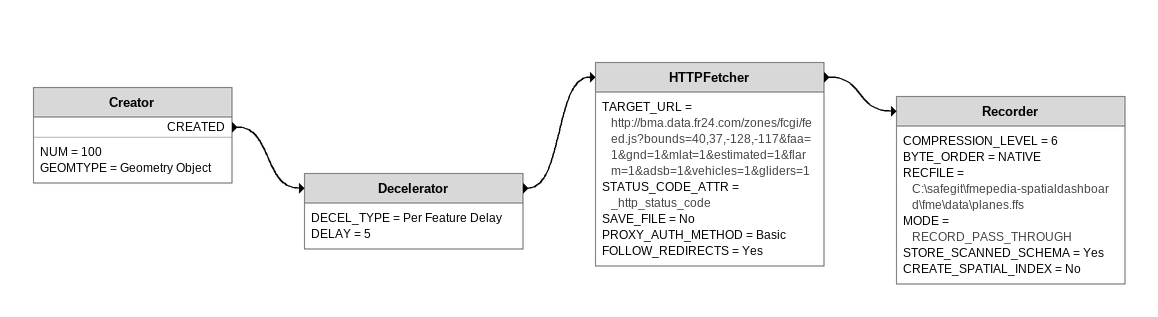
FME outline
Creator
    NUM = 100
    GEOMTYPE = Geometry Object
    CREATED -> Decelerator
Decelerator
    DECEL_TYPE = Per Feature Delay
    DELAY = 5
    -> HTTPFetcher
HTTPFetcher
    TARGET_URL = http://bma.data.fr24.com/zones/fcgi/feed.js?bounds=40,37,-128,-117&faa=1&gnd=1&mlat=1&estimated=1&flarm=1&adsb=1&vehicles=1&gliders=1
    STATUS_CODE_ATTR = _http_status_code
    SAVE_FILE = No
    PROXY_AUTH_METHOD = Basic
    FOLLOW_REDIRECTS = Yes
    -> Recorder
Recorder
    COMPRESSION_LEVEL = 6
    BYTE_ORDER = NATIVE
    RECFILE = C:\safegit\fmepedia-spatialdashboard\fme\data\planes.ffs
    MODE = RECORD_PASS_THROUGH
    STORE_SCANNED_SCHEMA = Yes
    CREATE_SPATIAL_INDEX = No
